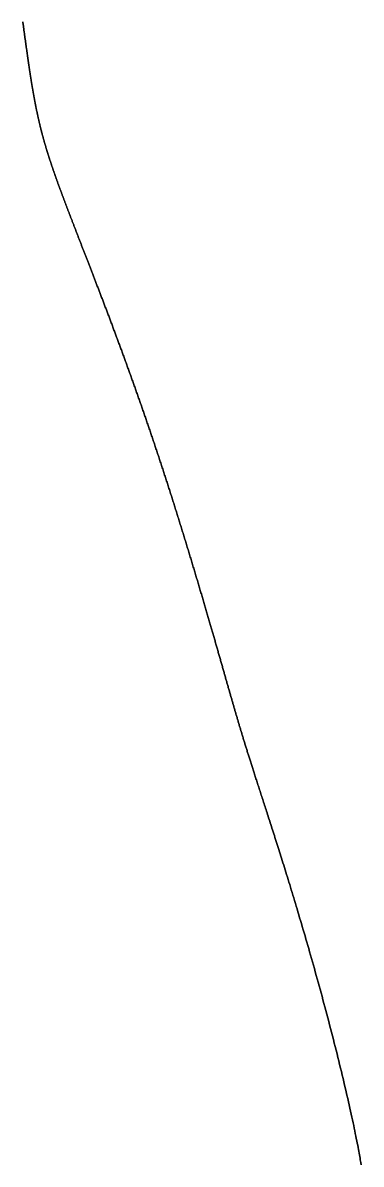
# Model space of a CAD drawing. Header units: inches. Extents: x 130170 to 284068, y 377793 to 804530.
# Drawn here: x 260544.3 to 260559.9, y 748028.3 to 748080.8 of the extents above; entities that cross this region are included whole.
import ezdxf

# ---------------------------------------------------------------- set-up
doc = ezdxf.new("R2010")
doc.units = ezdxf.units.IN
doc.header["$MEASUREMENT"] = 0
doc.layers.add('muni_il', color=7, linetype='Continuous')

msp = doc.modelspace()

# ---------------------------------------------------------------- linework, layer by layer
at = {"layer": 'muni_il'}
for points in [[(260559.91, 748028.223), (260559.892, 748028.333), (260559.882, 748028.394), (260559.871, 748028.459), (260559.859, 748028.528), (260559.846, 748028.602), (260559.832, 748028.679), (260559.817, 748028.76), (260559.802, 748028.846), (260559.785, 748028.935), (260559.767, 748029.029), (260559.749, 748029.126), (260559.729, 748029.227), (260559.708, 748029.331), (260559.687, 748029.44), (260559.664, 748029.551), (260559.641, 748029.666), (260559.617, 748029.785), (260559.591, 748029.907), (260559.565, 748030.031), (260559.538, 748030.159), (260559.51, 748030.29), (260559.481, 748030.423), (260559.451, 748030.56), (260559.421, 748030.698), (260559.389, 748030.84), (260559.357, 748030.983), (260559.324, 748031.129), (260559.291, 748031.276), (260559.256, 748031.426), (260559.221, 748031.578), (260559.186, 748031.731), (260559.149, 748031.886), (260559.112, 748032.042), (260559.075, 748032.2), (260559.036, 748032.359), (260558.998, 748032.52), (260558.958, 748032.681), (260558.919, 748032.843), (260558.879, 748033.006), (260558.838, 748033.17), (260558.797, 748033.335), (260558.756, 748033.5), (260558.714, 748033.666), (260558.672, 748033.832), (260558.63, 748033.998), (260558.587, 748034.164), (260558.544, 748034.331), (260558.501, 748034.497), (260558.458, 748034.664), (260558.414, 748034.83), (260558.37, 748034.996), (260558.327, 748035.162), (260558.283, 748035.328), (260558.239, 748035.493), (260558.194, 748035.657), (260558.15, 748035.821), (260558.106, 748035.985), (260558.062, 748036.148), (260558.018, 748036.31), (260557.973, 748036.471), (260557.929, 748036.631), (260557.885, 748036.791), (260557.841, 748036.95), (260557.797, 748037.107), (260557.753, 748037.264), (260557.709, 748037.42), (260557.666, 748037.574), (260557.623, 748037.728), (260557.579, 748037.88), (260557.536, 748038.031), (260557.493, 748038.181), (260557.451, 748038.329), (260557.408, 748038.477), (260557.366, 748038.623), (260557.324, 748038.767), (260557.282, 748038.911), (260557.241, 748039.053), (260557.199, 748039.193), (260557.159, 748039.332), (260557.118, 748039.47), (260557.077, 748039.607), (260557.037, 748039.742), (260556.998, 748039.875), (260556.958, 748040.007), (260556.919, 748040.138), (260556.88, 748040.267), (260556.842, 748040.395), (260556.804, 748040.521), (260556.766, 748040.645), (260556.729, 748040.769), (260556.692, 748040.89), (260556.655, 748041.011), (260556.619, 748041.13), (260556.583, 748041.247), (260556.547, 748041.363), (260556.512, 748041.477), (260556.477, 748041.59), (260556.442, 748041.702), (260556.408, 748041.812), (260556.374, 748041.92), (260556.341, 748042.028), (260556.308, 748042.134), (260556.275, 748042.238), (260556.243, 748042.341), (260556.211, 748042.443), (260556.18, 748042.543), (260556.148, 748042.642), (260556.118, 748042.739), (260556.087, 748042.836), (260556.057, 748042.931), (260556.028, 748043.024), (260555.998, 748043.117), (260555.969, 748043.208), (260555.941, 748043.297), (260555.912, 748043.386), (260555.884, 748043.473), (260555.857, 748043.56), (260555.83, 748043.645), (260555.803, 748043.728), (260555.776, 748043.811), (260555.75, 748043.892), (260555.724, 748043.973), (260555.699, 748044.052), (260555.673, 748044.13), (260555.649, 748044.207), (260555.624, 748044.284), (260555.6, 748044.359), (260555.576, 748044.433), (260555.552, 748044.506), (260555.529, 748044.578), (260555.506, 748044.649), (260555.483, 748044.719), (260555.461, 748044.788), (260555.438, 748044.857), (260555.417, 748044.924), (260555.395, 748044.99), (260555.374, 748045.056), (260555.353, 748045.121), (260555.332, 748045.185), (260555.311, 748045.249), (260555.291, 748045.311), (260555.271, 748045.373), (260555.251, 748045.434), (260555.232, 748045.494), (260555.212, 748045.554), (260555.193, 748045.612), (260555.174, 748045.671), (260555.156, 748045.728), (260555.137, 748045.785), (260555.119, 748045.841), (260555.101, 748045.897), (260555.083, 748045.952), (260555.066, 748046.006), (260555.048, 748046.06), (260555.031, 748046.113), (260555.014, 748046.166), (260554.997, 748046.218), (260554.981, 748046.27), (260554.964, 748046.321), (260554.948, 748046.372), (260554.932, 748046.422), (260554.916, 748046.472), (260554.9, 748046.522), (260554.884, 748046.571), (260554.869, 748046.619), (260554.853, 748046.667), (260554.838, 748046.715), (260554.823, 748046.763), (260554.808, 748046.81), (260554.793, 748046.856), (260554.779, 748046.903), (260554.764, 748046.949), (260554.75, 748046.994), (260554.735, 748047.04), (260554.721, 748047.085), (260554.707, 748047.13), (260554.693, 748047.174), (260554.679, 748047.218), (260554.665, 748047.262), (260554.652, 748047.306), (260554.638, 748047.35), (260554.625, 748047.393), (260554.611, 748047.436), (260554.598, 748047.479), (260554.585, 748047.522), (260554.572, 748047.564), (260554.559, 748047.606), (260554.546, 748047.648), (260554.533, 748047.69), (260554.52, 748047.732), (260554.507, 748047.774), (260554.494, 748047.815), (260554.482, 748047.857), (260554.469, 748047.898), (260554.457, 748047.939), (260554.444, 748047.98), (260554.432, 748048.021), (260554.42, 748048.062), (260554.407, 748048.102), (260554.395, 748048.143), (260554.383, 748048.183), (260554.371, 748048.224), (260554.358, 748048.264), (260554.346, 748048.304), (260554.334, 748048.345), (260554.322, 748048.385), (260554.31, 748048.425), (260554.298, 748048.465), (260554.286, 748048.505), (260554.275, 748048.545), (260554.263, 748048.585), (260554.251, 748048.625), (260554.239, 748048.665), (260554.227, 748048.705), (260554.215, 748048.745), (260554.204, 748048.785), (260554.192, 748048.825), (260554.18, 748048.865), (260554.168, 748048.905), (260554.157, 748048.945), (260554.145, 748048.985), (260554.133, 748049.025), (260554.122, 748049.065), (260554.11, 748049.105), (260554.098, 748049.145), (260554.087, 748049.185), (260554.075, 748049.225), (260554.063, 748049.266), (260554.051, 748049.306), (260554.04, 748049.346), (260554.028, 748049.387), (260554.016, 748049.427), (260554.005, 748049.468), (260553.993, 748049.508), (260553.981, 748049.549), (260553.969, 748049.59), (260553.958, 748049.63), (260553.946, 748049.671), (260553.934, 748049.712), (260553.922, 748049.753), (260553.91, 748049.795), (260553.899, 748049.836), (260553.887, 748049.877), (260553.875, 748049.919), (260553.863, 748049.96), (260553.851, 748050.002), (260553.839, 748050.043), (260553.827, 748050.085), (260553.815, 748050.127), (260553.803, 748050.169), (260553.791, 748050.212), (260553.779, 748050.254), (260553.767, 748050.296), (260553.755, 748050.339), (260553.742, 748050.381), (260553.73, 748050.424), (260553.718, 748050.467), (260553.706, 748050.51), (260553.693, 748050.553), (260553.681, 748050.597), (260553.669, 748050.64), (260553.656, 748050.684), (260553.644, 748050.727), (260553.631, 748050.771), (260553.619, 748050.815), (260553.606, 748050.86), (260553.593, 748050.904), (260553.581, 748050.948), (260553.568, 748050.993), (260553.555, 748051.038), (260553.543, 748051.083), (260553.53, 748051.128), (260553.517, 748051.173), (260553.504, 748051.218), (260553.491, 748051.264), (260553.478, 748051.31), (260553.465, 748051.355), (260553.452, 748051.401), (260553.438, 748051.448), (260553.425, 748051.494), (260553.412, 748051.541), (260553.399, 748051.587), (260553.385, 748051.634), (260553.372, 748051.681), (260553.358, 748051.728), (260553.345, 748051.776), (260553.331, 748051.823), (260553.317, 748051.871), (260553.304, 748051.919), (260553.29, 748051.967), (260553.276, 748052.015), (260553.262, 748052.063), (260553.248, 748052.112), (260553.234, 748052.16), (260553.22, 748052.209), (260553.206, 748052.258), (260553.192, 748052.307), (260553.178, 748052.357), (260553.164, 748052.406), (260553.149, 748052.456), (260553.135, 748052.506), (260553.121, 748052.556), (260553.106, 748052.606), (260553.092, 748052.657), (260553.077, 748052.707), (260553.062, 748052.758), (260553.048, 748052.809), (260553.033, 748052.86), (260553.018, 748052.911), (260553.003, 748052.962), (260552.988, 748053.014), (260552.973, 748053.065), (260552.958, 748053.117), (260552.943, 748053.169), (260552.928, 748053.221), (260552.913, 748053.274), (260552.898, 748053.326), (260552.883, 748053.379), (260552.867, 748053.432), (260552.852, 748053.484), (260552.836, 748053.537), (260552.821, 748053.591), (260552.805, 748053.644), (260552.79, 748053.697), (260552.774, 748053.751), (260552.758, 748053.805), (260552.743, 748053.859), (260552.727, 748053.913), (260552.711, 748053.967), (260552.695, 748054.021), (260552.679, 748054.076), (260552.663, 748054.13), (260552.647, 748054.185), (260552.631, 748054.24), (260552.615, 748054.295), (260552.598, 748054.35), (260552.582, 748054.405), (260552.566, 748054.46), (260552.55, 748054.515), (260552.533, 748054.571), (260552.517, 748054.626), (260552.5, 748054.682), (260552.484, 748054.738), (260552.467, 748054.794), (260552.451, 748054.85), (260552.434, 748054.906), (260552.417, 748054.962), (260552.401, 748055.018), (260552.384, 748055.075), (260552.367, 748055.131), (260552.35, 748055.188), (260552.333, 748055.244), (260552.316, 748055.301), (260552.299, 748055.358), (260552.282, 748055.415), (260552.265, 748055.471), (260552.248, 748055.528), (260552.231, 748055.585), (260552.214, 748055.643), (260552.197, 748055.7), (260552.18, 748055.757), (260552.162, 748055.814), (260552.145, 748055.871), (260552.128, 748055.929), (260552.111, 748055.986), (260552.093, 748056.044), (260552.076, 748056.101), (260552.059, 748056.159), (260552.041, 748056.216), (260552.024, 748056.274), (260552.006, 748056.332), (260551.989, 748056.389), (260551.971, 748056.447), (260551.954, 748056.505), (260551.936, 748056.562), (260551.919, 748056.62), (260551.901, 748056.678), (260551.883, 748056.736), (260551.866, 748056.794), (260551.848, 748056.851), (260551.83, 748056.909), (260551.813, 748056.967), (260551.795, 748057.025), (260551.777, 748057.083), (260551.759, 748057.14), (260551.741, 748057.198), (260551.724, 748057.256), (260551.706, 748057.314), (260551.688, 748057.372), (260551.67, 748057.43), (260551.652, 748057.487), (260551.634, 748057.545), (260551.617, 748057.603), (260551.599, 748057.661), (260551.581, 748057.718), (260551.563, 748057.776), (260551.545, 748057.834), (260551.527, 748057.891), (260551.509, 748057.949), (260551.491, 748058.007), (260551.473, 748058.064), (260551.455, 748058.122), (260551.437, 748058.179), (260551.419, 748058.237), (260551.401, 748058.294), (260551.383, 748058.351), (260551.365, 748058.409), (260551.347, 748058.466), (260551.329, 748058.523), (260551.311, 748058.58), (260551.293, 748058.638), (260551.275, 748058.695), (260551.257, 748058.752), (260551.239, 748058.809), (260551.221, 748058.866), (260551.203, 748058.923), (260551.185, 748058.98), (260551.167, 748059.036), (260551.149, 748059.093), (260551.13, 748059.15), (260551.112, 748059.207), (260551.094, 748059.263), (260551.076, 748059.32), (260551.058, 748059.376), (260551.04, 748059.433), (260551.022, 748059.489), (260551.004, 748059.546), (260550.986, 748059.602), (260550.968, 748059.658), (260550.949, 748059.714), (260550.931, 748059.77), (260550.913, 748059.826), (260550.895, 748059.882), (260550.877, 748059.938), (260550.859, 748059.994), (260550.841, 748060.05), (260550.823, 748060.105), (260550.805, 748060.161), (260550.786, 748060.217), (260550.768, 748060.272), (260550.75, 748060.328), (260550.732, 748060.383), (260550.714, 748060.439), (260550.696, 748060.494), (260550.678, 748060.549), (260550.66, 748060.604), (260550.641, 748060.659), (260550.623, 748060.714), (260550.605, 748060.769), (260550.587, 748060.824), (260550.569, 748060.879), (260550.551, 748060.934), (260550.533, 748060.988), (260550.514, 748061.043), (260550.496, 748061.098), (260550.478, 748061.152), (260550.46, 748061.207), (260550.442, 748061.261), (260550.424, 748061.315), (260550.406, 748061.37), (260550.387, 748061.424), (260550.369, 748061.478), (260550.351, 748061.532), (260550.333, 748061.586), (260550.315, 748061.64), (260550.297, 748061.694), (260550.278, 748061.748), (260550.26, 748061.801), (260550.242, 748061.855), (260550.224, 748061.909), (260550.206, 748061.962), (260550.188, 748062.016), (260550.169, 748062.069), (260550.151, 748062.122), (260550.133, 748062.176), (260550.115, 748062.229), (260550.097, 748062.282), (260550.079, 748062.335), (260550.06, 748062.388), (260550.042, 748062.441), (260550.024, 748062.494), (260550.006, 748062.547), (260549.988, 748062.6), (260549.97, 748062.653), (260549.951, 748062.705), (260549.933, 748062.758), (260549.915, 748062.811), (260549.897, 748062.863), (260549.879, 748062.916), (260549.861, 748062.968), (260549.842, 748063.021), (260549.824, 748063.073), (260549.806, 748063.125), (260549.788, 748063.177), (260549.77, 748063.229), (260549.751, 748063.282), (260549.733, 748063.334), (260549.715, 748063.385), (260549.697, 748063.437), (260549.679, 748063.489), (260549.66, 748063.541), (260549.642, 748063.593), (260549.624, 748063.644), (260549.606, 748063.696), (260549.588, 748063.747), (260549.57, 748063.799), (260549.551, 748063.85), (260549.533, 748063.902), (260549.515, 748063.953), (260549.497, 748064.004), (260549.479, 748064.055), (260549.46, 748064.106), (260549.442, 748064.157), (260549.424, 748064.208), (260549.406, 748064.259), (260549.388, 748064.31), (260549.37, 748064.361), (260549.352, 748064.412), (260549.333, 748064.462), (260549.315, 748064.513), (260549.297, 748064.564), (260549.279, 748064.614), (260549.261, 748064.664), (260549.243, 748064.715), (260549.224, 748064.765), (260549.206, 748064.815), (260549.188, 748064.865), (260549.17, 748064.915), (260549.152, 748064.965), (260549.134, 748065.015), (260549.116, 748065.065), (260549.098, 748065.115), (260549.08, 748065.165), (260549.062, 748065.215), (260549.044, 748065.264), (260549.026, 748065.314), (260549.008, 748065.363), (260548.99, 748065.413), (260548.972, 748065.462), (260548.953, 748065.511), (260548.936, 748065.56), (260548.918, 748065.609), (260548.9, 748065.658), (260548.882, 748065.707), (260548.864, 748065.756), (260548.846, 748065.805), (260548.828, 748065.854), (260548.81, 748065.902), (260548.792, 748065.951), (260548.774, 748065.999), (260548.756, 748066.048), (260548.738, 748066.096), (260548.72, 748066.144), (260548.703, 748066.193), (260548.685, 748066.24), (260548.667, 748066.288), (260548.649, 748066.336), (260548.632, 748066.384), (260548.614, 748066.432), (260548.596, 748066.48), (260548.578, 748066.527), (260548.561, 748066.575), (260548.543, 748066.622), (260548.525, 748066.669), (260548.508, 748066.717), (260548.49, 748066.764), (260548.473, 748066.811), (260548.455, 748066.858), (260548.437, 748066.904), (260548.42, 748066.951), (260548.402, 748066.998), (260548.385, 748067.044), (260548.367, 748067.091), (260548.35, 748067.137), (260548.333, 748067.183), (260548.315, 748067.23), (260548.298, 748067.276), (260548.281, 748067.322), (260548.263, 748067.368), (260548.246, 748067.413), (260548.229, 748067.459), (260548.212, 748067.505), (260548.194, 748067.55), (260548.177, 748067.595), (260548.16, 748067.641), (260548.143, 748067.686), (260548.126, 748067.731), (260548.109, 748067.776), (260548.092, 748067.821), (260548.075, 748067.865), (260548.058, 748067.91), (260548.041, 748067.954), (260548.024, 748067.999), (260548.007, 748068.043), (260547.99, 748068.087), (260547.974, 748068.131), (260547.957, 748068.175), (260547.94, 748068.219), (260547.923, 748068.263), (260547.907, 748068.306), (260547.89, 748068.35), (260547.873, 748068.393), (260547.857, 748068.437), (260547.84, 748068.48), (260547.824, 748068.523), (260547.807, 748068.566), (260547.791, 748068.609), (260547.775, 748068.651), (260547.758, 748068.694), (260547.742, 748068.736), (260547.726, 748068.779), (260547.709, 748068.821), (260547.693, 748068.863), (260547.677, 748068.905), (260547.661, 748068.947), (260547.645, 748068.989), (260547.629, 748069.03), (260547.613, 748069.072), (260547.597, 748069.113), (260547.581, 748069.155), (260547.565, 748069.196), (260547.549, 748069.237), (260547.534, 748069.278), (260547.518, 748069.318), (260547.502, 748069.359), (260547.486, 748069.4), (260547.471, 748069.44), (260547.455, 748069.48), (260547.44, 748069.521), (260547.424, 748069.561), (260547.409, 748069.601), (260547.393, 748069.64), (260547.378, 748069.68), (260547.363, 748069.72), (260547.348, 748069.759), (260547.332, 748069.798), (260547.317, 748069.838), (260547.302, 748069.877), (260547.287, 748069.916), (260547.272, 748069.955), (260547.257, 748069.993), (260547.242, 748070.032), (260547.227, 748070.07), (260547.212, 748070.109), (260547.197, 748070.147), (260547.182, 748070.185), (260547.168, 748070.223), (260547.153, 748070.261), (260547.138, 748070.299), (260547.124, 748070.336), (260547.109, 748070.374), (260547.095, 748070.411), (260547.08, 748070.448), (260547.066, 748070.486), (260547.051, 748070.523), (260547.037, 748070.559), (260547.023, 748070.596), (260547.009, 748070.633), (260546.995, 748070.669), (260546.98, 748070.706), (260546.966, 748070.742), (260546.952, 748070.778), (260546.938, 748070.814), (260546.924, 748070.85), (260546.91, 748070.886), (260546.897, 748070.922), (260546.883, 748070.957), (260546.869, 748070.993), (260546.855, 748071.028), (260546.842, 748071.063), (260546.828, 748071.098), (260546.815, 748071.133), (260546.801, 748071.168), (260546.788, 748071.203), (260546.774, 748071.237), (260546.761, 748071.272), (260546.748, 748071.306), (260546.734, 748071.341), (260546.721, 748071.375), (260546.708, 748071.409), (260546.695, 748071.443), (260546.682, 748071.477), (260546.669, 748071.51), (260546.656, 748071.544), (260546.643, 748071.577), (260546.63, 748071.611), (260546.617, 748071.644), (260546.604, 748071.677), (260546.592, 748071.71), (260546.579, 748071.743), (260546.566, 748071.776), (260546.554, 748071.808), (260546.541, 748071.841), (260546.529, 748071.874), (260546.516, 748071.906), (260546.504, 748071.938), (260546.492, 748071.97), (260546.48, 748072.002), (260546.467, 748072.034), (260546.455, 748072.066), (260546.443, 748072.098), (260546.431, 748072.129), (260546.419, 748072.161), (260546.407, 748072.192), (260546.395, 748072.224), (260546.383, 748072.255), (260546.371, 748072.286), (260546.359, 748072.317), (260546.348, 748072.348), (260546.336, 748072.379), (260546.324, 748072.409), (260546.313, 748072.44), (260546.301, 748072.47), (260546.29, 748072.501), (260546.278, 748072.531), (260546.267, 748072.561), (260546.256, 748072.591), (260546.244, 748072.621), (260546.233, 748072.651), (260546.222, 748072.681), (260546.211, 748072.711), (260546.2, 748072.74), (260546.189, 748072.77), (260546.178, 748072.799), (260546.167, 748072.829), (260546.156, 748072.858), (260546.145, 748072.887), (260546.134, 748072.916), (260546.123, 748072.945), (260546.112, 748072.974), (260546.102, 748073.002), (260546.091, 748073.031), (260546.081, 748073.06), (260546.07, 748073.088), (260546.06, 748073.117), (260546.049, 748073.145), (260546.039, 748073.173), (260546.028, 748073.202), (260546.018, 748073.23), (260546.008, 748073.258), (260545.998, 748073.286), (260545.988, 748073.313), (260545.977, 748073.341), (260545.967, 748073.369), (260545.957, 748073.396), (260545.947, 748073.424), (260545.938, 748073.451), (260545.928, 748073.479), (260545.918, 748073.506), (260545.908, 748073.533), (260545.898, 748073.56), (260545.889, 748073.587), (260545.879, 748073.614), (260545.869, 748073.641), (260545.86, 748073.668), (260545.85, 748073.695), (260545.841, 748073.721), (260545.832, 748073.748), (260545.822, 748073.774), (260545.813, 748073.801), (260545.804, 748073.827), (260545.794, 748073.854), (260545.785, 748073.88), (260545.776, 748073.906), (260545.767, 748073.932), (260545.758, 748073.958), (260545.749, 748073.984), (260545.74, 748074.01), (260545.731, 748074.036), (260545.722, 748074.062), (260545.713, 748074.087), (260545.705, 748074.113), (260545.696, 748074.139), (260545.687, 748074.164), (260545.678, 748074.19), (260545.67, 748074.215), (260545.661, 748074.24), (260545.653, 748074.266), (260545.644, 748074.291), (260545.636, 748074.316), (260545.627, 748074.341), (260545.619, 748074.366), (260545.611, 748074.391), (260545.603, 748074.417), (260545.594, 748074.441), (260545.586, 748074.466), (260545.578, 748074.491), (260545.57, 748074.516), (260545.562, 748074.541), (260545.554, 748074.566), (260545.546, 748074.59), (260545.538, 748074.615), (260545.53, 748074.639), (260545.522, 748074.664), (260545.514, 748074.688), (260545.507, 748074.713), (260545.499, 748074.737), (260545.491, 748074.762), (260545.483, 748074.786), (260545.476, 748074.81), (260545.468, 748074.835), (260545.461, 748074.859), (260545.453, 748074.883), (260545.446, 748074.907), (260545.438, 748074.932), (260545.431, 748074.956), (260545.423, 748074.98), (260545.416, 748075.004), (260545.409, 748075.028), (260545.402, 748075.052), (260545.394, 748075.076), (260545.387, 748075.1), (260545.38, 748075.124), (260545.373, 748075.148), (260545.366, 748075.172), (260545.359, 748075.196), (260545.352, 748075.22), (260545.345, 748075.244), (260545.338, 748075.268), (260545.331, 748075.291), (260545.324, 748075.315), (260545.317, 748075.339), (260545.311, 748075.363), (260545.304, 748075.387), (260545.297, 748075.411), (260545.291, 748075.434), (260545.284, 748075.458), (260545.277, 748075.482), (260545.271, 748075.506), (260545.264, 748075.53), (260545.258, 748075.554), (260545.251, 748075.578), (260545.245, 748075.601), (260545.238, 748075.625), (260545.232, 748075.649), (260545.225, 748075.673), (260545.219, 748075.697), (260545.213, 748075.721), (260545.206, 748075.745), (260545.2, 748075.769), (260545.194, 748075.792), (260545.188, 748075.816), (260545.181, 748075.84), (260545.175, 748075.864), (260545.169, 748075.888), (260545.163, 748075.912), (260545.157, 748075.937), (260545.151, 748075.961), (260545.145, 748075.985), (260545.139, 748076.009), (260545.133, 748076.033), (260545.127, 748076.057), (260545.121, 748076.081), (260545.115, 748076.106), (260545.109, 748076.13), (260545.104, 748076.154), (260545.098, 748076.179), (260545.092, 748076.203), (260545.086, 748076.228), (260545.08, 748076.252), (260545.075, 748076.277), (260545.069, 748076.302), (260545.063, 748076.326), (260545.058, 748076.351), (260545.052, 748076.376), (260545.046, 748076.401), (260545.041, 748076.425), (260545.035, 748076.45), (260545.03, 748076.475), (260545.024, 748076.5), (260545.018, 748076.525), (260545.013, 748076.551), (260545.007, 748076.576), (260545.002, 748076.601), (260544.997, 748076.627), (260544.991, 748076.652), (260544.986, 748076.678), (260544.98, 748076.703), (260544.975, 748076.729), (260544.969, 748076.755), (260544.964, 748076.78), (260544.959, 748076.806), (260544.953, 748076.832), (260544.948, 748076.858), (260544.943, 748076.884), (260544.938, 748076.911), (260544.932, 748076.937), (260544.927, 748076.963), (260544.922, 748076.99), (260544.917, 748077.017), (260544.911, 748077.043), (260544.906, 748077.07), (260544.901, 748077.097), (260544.896, 748077.124), (260544.891, 748077.151), (260544.885, 748077.178), (260544.88, 748077.205), (260544.875, 748077.233), (260544.87, 748077.26), (260544.865, 748077.288), (260544.86, 748077.315), (260544.854, 748077.343), (260544.849, 748077.371), (260544.844, 748077.399), (260544.839, 748077.427), (260544.834, 748077.456), (260544.829, 748077.484), (260544.824, 748077.513), (260544.819, 748077.541), (260544.814, 748077.57), (260544.809, 748077.599), (260544.804, 748077.628), (260544.798, 748077.657), (260544.793, 748077.686), (260544.788, 748077.716), (260544.783, 748077.745), (260544.778, 748077.775), (260544.773, 748077.804), (260544.768, 748077.834), (260544.763, 748077.864), (260544.758, 748077.895), (260544.753, 748077.925), (260544.748, 748077.955), (260544.743, 748077.986), (260544.738, 748078.017), (260544.733, 748078.048), (260544.728, 748078.079), (260544.723, 748078.11), (260544.718, 748078.141), (260544.713, 748078.173), (260544.708, 748078.204), (260544.703, 748078.236), (260544.697, 748078.268), (260544.693, 748078.3), (260544.687, 748078.333), (260544.682, 748078.365), (260544.677, 748078.398), (260544.672, 748078.43), (260544.667, 748078.463), (260544.662, 748078.496), (260544.657, 748078.53), (260544.652, 748078.563), (260544.647, 748078.597), (260544.641, 748078.63), (260544.636, 748078.664), (260544.631, 748078.698), (260544.626, 748078.733), (260544.621, 748078.767), (260544.616, 748078.802), (260544.611, 748078.836), (260544.606, 748078.871), (260544.6, 748078.907), (260544.595, 748078.942), (260544.59, 748078.977), (260544.585, 748079.013), (260544.579, 748079.049), (260544.574, 748079.085), (260544.569, 748079.121), (260544.564, 748079.158), (260544.558, 748079.194), (260544.553, 748079.231), (260544.548, 748079.268), (260544.543, 748079.305), (260544.537, 748079.342), (260544.532, 748079.38), (260544.526, 748079.418), (260544.521, 748079.456), (260544.516, 748079.494), (260544.51, 748079.532), (260544.505, 748079.571), (260544.499, 748079.609), (260544.494, 748079.648), (260544.488, 748079.687), (260544.483, 748079.726), (260544.477, 748079.766), (260544.472, 748079.806), (260544.466, 748079.845), (260544.461, 748079.886), (260544.455, 748079.926), (260544.45, 748079.966), (260544.444, 748080.007), (260544.438, 748080.048), (260544.433, 748080.089), (260544.427, 748080.13), (260544.421, 748080.172), (260544.416, 748080.213), (260544.41, 748080.255), (260544.404, 748080.297), (260544.398, 748080.34), (260544.393, 748080.382), (260544.387, 748080.425), (260544.381, 748080.468), (260544.375, 748080.511), (260544.369, 748080.554), (260544.363, 748080.598), (260544.357, 748080.641), (260544.351, 748080.685), (260544.345, 748080.73), (260544.339, 748080.774), (260544.333, 748080.819), (260544.327, 748080.863)], [(260544.327, 748080.863), (260544.333, 748080.819), (260544.339, 748080.774), (260544.345, 748080.73), (260544.351, 748080.685), (260544.357, 748080.641), (260544.363, 748080.598), (260544.369, 748080.554), (260544.375, 748080.511), (260544.381, 748080.468), (260544.387, 748080.425), (260544.393, 748080.382), (260544.398, 748080.34), (260544.404, 748080.297), (260544.41, 748080.255), (260544.416, 748080.213), (260544.421, 748080.172), (260544.427, 748080.13), (260544.433, 748080.089), (260544.438, 748080.048), (260544.444, 748080.007), (260544.45, 748079.966), (260544.455, 748079.926), (260544.461, 748079.886), (260544.466, 748079.845), (260544.472, 748079.806), (260544.477, 748079.766), (260544.483, 748079.726), (260544.488, 748079.687), (260544.494, 748079.648), (260544.499, 748079.609), (260544.505, 748079.571), (260544.51, 748079.532), (260544.516, 748079.494), (260544.521, 748079.456), (260544.526, 748079.418), (260544.532, 748079.38), (260544.537, 748079.342), (260544.543, 748079.305), (260544.548, 748079.268), (260544.553, 748079.231), (260544.558, 748079.194), (260544.564, 748079.158), (260544.569, 748079.121), (260544.574, 748079.085), (260544.579, 748079.049), (260544.585, 748079.013), (260544.59, 748078.977), (260544.595, 748078.942), (260544.6, 748078.907), (260544.606, 748078.871), (260544.611, 748078.836), (260544.616, 748078.802), (260544.621, 748078.767), (260544.626, 748078.733), (260544.631, 748078.698), (260544.636, 748078.664), (260544.641, 748078.63), (260544.647, 748078.597), (260544.652, 748078.563), (260544.657, 748078.53), (260544.662, 748078.496), (260544.667, 748078.463), (260544.672, 748078.43), (260544.677, 748078.398), (260544.682, 748078.365), (260544.687, 748078.333), (260544.693, 748078.3), (260544.697, 748078.268), (260544.703, 748078.236), (260544.708, 748078.204), (260544.713, 748078.173), (260544.718, 748078.141), (260544.723, 748078.11), (260544.728, 748078.079), (260544.733, 748078.048), (260544.738, 748078.017), (260544.743, 748077.986), (260544.748, 748077.955), (260544.753, 748077.925), (260544.758, 748077.895), (260544.763, 748077.864), (260544.768, 748077.834), (260544.773, 748077.804), (260544.778, 748077.775), (260544.783, 748077.745), (260544.788, 748077.716), (260544.793, 748077.686), (260544.798, 748077.657), (260544.804, 748077.628), (260544.809, 748077.599), (260544.814, 748077.57), (260544.819, 748077.541), (260544.824, 748077.513), (260544.829, 748077.484), (260544.834, 748077.456), (260544.839, 748077.427), (260544.844, 748077.399), (260544.849, 748077.371), (260544.854, 748077.343), (260544.86, 748077.315), (260544.865, 748077.288), (260544.87, 748077.26), (260544.875, 748077.233), (260544.88, 748077.205), (260544.885, 748077.178), (260544.891, 748077.151), (260544.896, 748077.124), (260544.901, 748077.097), (260544.906, 748077.07), (260544.911, 748077.043), (260544.917, 748077.017), (260544.922, 748076.99), (260544.927, 748076.963), (260544.932, 748076.937), (260544.938, 748076.911), (260544.943, 748076.884), (260544.948, 748076.858), (260544.953, 748076.832), (260544.959, 748076.806), (260544.964, 748076.78), (260544.969, 748076.755), (260544.975, 748076.729), (260544.98, 748076.703), (260544.986, 748076.678), (260544.991, 748076.652), (260544.997, 748076.627), (260545.002, 748076.601), (260545.007, 748076.576), (260545.013, 748076.551), (260545.018, 748076.525), (260545.024, 748076.5), (260545.03, 748076.475), (260545.035, 748076.45), (260545.041, 748076.425), (260545.046, 748076.401), (260545.052, 748076.376), (260545.058, 748076.351), (260545.063, 748076.326), (260545.069, 748076.302), (260545.075, 748076.277), (260545.08, 748076.252), (260545.086, 748076.228), (260545.092, 748076.203), (260545.098, 748076.179), (260545.104, 748076.154), (260545.109, 748076.13), (260545.115, 748076.106), (260545.121, 748076.081), (260545.127, 748076.057), (260545.133, 748076.033), (260545.139, 748076.009), (260545.145, 748075.985), (260545.151, 748075.961), (260545.157, 748075.937), (260545.163, 748075.912), (260545.169, 748075.888), (260545.175, 748075.864), (260545.181, 748075.84), (260545.188, 748075.816), (260545.194, 748075.792), (260545.2, 748075.769), (260545.206, 748075.745), (260545.213, 748075.721), (260545.219, 748075.697), (260545.225, 748075.673), (260545.232, 748075.649), (260545.238, 748075.625), (260545.245, 748075.601), (260545.251, 748075.578), (260545.258, 748075.554), (260545.264, 748075.53), (260545.271, 748075.506), (260545.277, 748075.482), (260545.284, 748075.458), (260545.291, 748075.434), (260545.297, 748075.411), (260545.304, 748075.387), (260545.311, 748075.363), (260545.317, 748075.339), (260545.324, 748075.315), (260545.331, 748075.291), (260545.338, 748075.268), (260545.345, 748075.244), (260545.352, 748075.22), (260545.359, 748075.196), (260545.366, 748075.172), (260545.373, 748075.148), (260545.38, 748075.124), (260545.387, 748075.1), (260545.394, 748075.076), (260545.402, 748075.052), (260545.409, 748075.028), (260545.416, 748075.004), (260545.423, 748074.98), (260545.431, 748074.956), (260545.438, 748074.932), (260545.446, 748074.907), (260545.453, 748074.883), (260545.461, 748074.859), (260545.468, 748074.835), (260545.476, 748074.81), (260545.483, 748074.786), (260545.491, 748074.762), (260545.499, 748074.737), (260545.507, 748074.713), (260545.514, 748074.688), (260545.522, 748074.664), (260545.53, 748074.639), (260545.538, 748074.615), (260545.546, 748074.59), (260545.554, 748074.566), (260545.562, 748074.541), (260545.57, 748074.516), (260545.578, 748074.491), (260545.586, 748074.466), (260545.594, 748074.441), (260545.603, 748074.417), (260545.611, 748074.391), (260545.619, 748074.366), (260545.627, 748074.341), (260545.636, 748074.316), (260545.644, 748074.291), (260545.653, 748074.266), (260545.661, 748074.24), (260545.67, 748074.215), (260545.678, 748074.19), (260545.687, 748074.164), (260545.696, 748074.139), (260545.705, 748074.113), (260545.713, 748074.087), (260545.722, 748074.062), (260545.731, 748074.036), (260545.74, 748074.01), (260545.749, 748073.984), (260545.758, 748073.958), (260545.767, 748073.932), (260545.776, 748073.906), (260545.785, 748073.88), (260545.794, 748073.854), (260545.804, 748073.827), (260545.813, 748073.801), (260545.822, 748073.774), (260545.832, 748073.748), (260545.841, 748073.721), (260545.85, 748073.695), (260545.86, 748073.668), (260545.869, 748073.641), (260545.879, 748073.614), (260545.889, 748073.587), (260545.898, 748073.56), (260545.908, 748073.533), (260545.918, 748073.506), (260545.928, 748073.479), (260545.938, 748073.451), (260545.947, 748073.424), (260545.957, 748073.396), (260545.967, 748073.369), (260545.977, 748073.341), (260545.988, 748073.313), (260545.998, 748073.286), (260546.008, 748073.258), (260546.018, 748073.23), (260546.028, 748073.202), (260546.039, 748073.173), (260546.049, 748073.145), (260546.06, 748073.117), (260546.07, 748073.088), (260546.081, 748073.06), (260546.091, 748073.031), (260546.102, 748073.002), (260546.112, 748072.974), (260546.123, 748072.945), (260546.134, 748072.916), (260546.145, 748072.887), (260546.156, 748072.858), (260546.167, 748072.829), (260546.178, 748072.799), (260546.189, 748072.77), (260546.2, 748072.74), (260546.211, 748072.711), (260546.222, 748072.681), (260546.233, 748072.651), (260546.244, 748072.621), (260546.256, 748072.591), (260546.267, 748072.561), (260546.278, 748072.531), (260546.29, 748072.501), (260546.301, 748072.47), (260546.313, 748072.44), (260546.324, 748072.409), (260546.336, 748072.379), (260546.348, 748072.348), (260546.359, 748072.317), (260546.371, 748072.286), (260546.383, 748072.255), (260546.395, 748072.224), (260546.407, 748072.192), (260546.419, 748072.161), (260546.431, 748072.129), (260546.443, 748072.098), (260546.455, 748072.066), (260546.467, 748072.034), (260546.48, 748072.002), (260546.492, 748071.97), (260546.504, 748071.938), (260546.516, 748071.906), (260546.529, 748071.874), (260546.541, 748071.841), (260546.554, 748071.808), (260546.566, 748071.776), (260546.579, 748071.743), (260546.592, 748071.71), (260546.604, 748071.677), (260546.617, 748071.644), (260546.63, 748071.611), (260546.643, 748071.577), (260546.656, 748071.544), (260546.669, 748071.51), (260546.682, 748071.477), (260546.695, 748071.443), (260546.708, 748071.409), (260546.721, 748071.375), (260546.734, 748071.341), (260546.748, 748071.306), (260546.761, 748071.272), (260546.774, 748071.237), (260546.788, 748071.203), (260546.801, 748071.168), (260546.815, 748071.133), (260546.828, 748071.098), (260546.842, 748071.063), (260546.855, 748071.028), (260546.869, 748070.993), (260546.883, 748070.957), (260546.897, 748070.922), (260546.91, 748070.886), (260546.924, 748070.85), (260546.938, 748070.814), (260546.952, 748070.778), (260546.966, 748070.742), (260546.98, 748070.706), (260546.995, 748070.669), (260547.009, 748070.633), (260547.023, 748070.596), (260547.037, 748070.559), (260547.051, 748070.523), (260547.066, 748070.486), (260547.08, 748070.448), (260547.095, 748070.411), (260547.109, 748070.374), (260547.124, 748070.336), (260547.138, 748070.299), (260547.153, 748070.261), (260547.168, 748070.223), (260547.182, 748070.185), (260547.197, 748070.147), (260547.212, 748070.109), (260547.227, 748070.07), (260547.242, 748070.032), (260547.257, 748069.993), (260547.272, 748069.955), (260547.287, 748069.916), (260547.302, 748069.877), (260547.317, 748069.838), (260547.332, 748069.798), (260547.348, 748069.759), (260547.363, 748069.72), (260547.378, 748069.68), (260547.393, 748069.64), (260547.409, 748069.601), (260547.424, 748069.561), (260547.44, 748069.521), (260547.455, 748069.48), (260547.471, 748069.44), (260547.486, 748069.4), (260547.502, 748069.359), (260547.518, 748069.318), (260547.534, 748069.278), (260547.549, 748069.237), (260547.565, 748069.196), (260547.581, 748069.155), (260547.597, 748069.113), (260547.613, 748069.072), (260547.629, 748069.03), (260547.645, 748068.989), (260547.661, 748068.947), (260547.677, 748068.905), (260547.693, 748068.863), (260547.709, 748068.821), (260547.726, 748068.779), (260547.742, 748068.736), (260547.758, 748068.694), (260547.775, 748068.651), (260547.791, 748068.609), (260547.807, 748068.566), (260547.824, 748068.523), (260547.84, 748068.48), (260547.857, 748068.437), (260547.873, 748068.393), (260547.89, 748068.35), (260547.907, 748068.306), (260547.923, 748068.263), (260547.94, 748068.219), (260547.957, 748068.175), (260547.974, 748068.131), (260547.99, 748068.087), (260548.007, 748068.043), (260548.024, 748067.999), (260548.041, 748067.954), (260548.058, 748067.91), (260548.075, 748067.865), (260548.092, 748067.821), (260548.109, 748067.776), (260548.126, 748067.731), (260548.143, 748067.686), (260548.16, 748067.641), (260548.177, 748067.595), (260548.194, 748067.55), (260548.212, 748067.505), (260548.229, 748067.459), (260548.246, 748067.413), (260548.263, 748067.368), (260548.281, 748067.322), (260548.298, 748067.276), (260548.315, 748067.23), (260548.333, 748067.183), (260548.35, 748067.137), (260548.367, 748067.091), (260548.385, 748067.044), (260548.402, 748066.998), (260548.42, 748066.951), (260548.437, 748066.904), (260548.455, 748066.858), (260548.473, 748066.811), (260548.49, 748066.764), (260548.508, 748066.717), (260548.525, 748066.669), (260548.543, 748066.622), (260548.561, 748066.575), (260548.578, 748066.527), (260548.596, 748066.48), (260548.614, 748066.432), (260548.632, 748066.384), (260548.649, 748066.336), (260548.667, 748066.288), (260548.685, 748066.24), (260548.703, 748066.193), (260548.72, 748066.144), (260548.738, 748066.096), (260548.756, 748066.048), (260548.774, 748065.999), (260548.792, 748065.951), (260548.81, 748065.902), (260548.828, 748065.854), (260548.846, 748065.805), (260548.864, 748065.756), (260548.882, 748065.707), (260548.9, 748065.658), (260548.918, 748065.609), (260548.936, 748065.56), (260548.953, 748065.511), (260548.972, 748065.462), (260548.99, 748065.413), (260549.008, 748065.363), (260549.026, 748065.314), (260549.044, 748065.264), (260549.062, 748065.215), (260549.08, 748065.165), (260549.098, 748065.115), (260549.116, 748065.065), (260549.134, 748065.015), (260549.152, 748064.965), (260549.17, 748064.915), (260549.188, 748064.865), (260549.206, 748064.815), (260549.224, 748064.765), (260549.243, 748064.715), (260549.261, 748064.664), (260549.279, 748064.614), (260549.297, 748064.564), (260549.315, 748064.513), (260549.333, 748064.462), (260549.352, 748064.412), (260549.37, 748064.361), (260549.388, 748064.31), (260549.406, 748064.259), (260549.424, 748064.208), (260549.442, 748064.157), (260549.46, 748064.106), (260549.479, 748064.055), (260549.497, 748064.004), (260549.515, 748063.953), (260549.533, 748063.902), (260549.551, 748063.85), (260549.57, 748063.799), (260549.588, 748063.747), (260549.606, 748063.696), (260549.624, 748063.644), (260549.642, 748063.593), (260549.66, 748063.541), (260549.679, 748063.489), (260549.697, 748063.437), (260549.715, 748063.385), (260549.733, 748063.334), (260549.751, 748063.282), (260549.77, 748063.229), (260549.788, 748063.177), (260549.806, 748063.125), (260549.824, 748063.073), (260549.842, 748063.021), (260549.861, 748062.968), (260549.879, 748062.916), (260549.897, 748062.863), (260549.915, 748062.811), (260549.933, 748062.758), (260549.951, 748062.705), (260549.97, 748062.653), (260549.988, 748062.6), (260550.006, 748062.547), (260550.024, 748062.494), (260550.042, 748062.441), (260550.06, 748062.388), (260550.079, 748062.335), (260550.097, 748062.282), (260550.115, 748062.229), (260550.133, 748062.176), (260550.151, 748062.122), (260550.169, 748062.069), (260550.188, 748062.016), (260550.206, 748061.962), (260550.224, 748061.909), (260550.242, 748061.855), (260550.26, 748061.801), (260550.278, 748061.748), (260550.297, 748061.694), (260550.315, 748061.64), (260550.333, 748061.586), (260550.351, 748061.532), (260550.369, 748061.478), (260550.387, 748061.424), (260550.406, 748061.37), (260550.424, 748061.315), (260550.442, 748061.261), (260550.46, 748061.207), (260550.478, 748061.152), (260550.496, 748061.098), (260550.514, 748061.043), (260550.533, 748060.988), (260550.551, 748060.934), (260550.569, 748060.879), (260550.587, 748060.824), (260550.605, 748060.769), (260550.623, 748060.714), (260550.641, 748060.659), (260550.66, 748060.604), (260550.678, 748060.549), (260550.696, 748060.494), (260550.714, 748060.439), (260550.732, 748060.383), (260550.75, 748060.328), (260550.768, 748060.272), (260550.786, 748060.217), (260550.805, 748060.161), (260550.823, 748060.105), (260550.841, 748060.05), (260550.859, 748059.994), (260550.877, 748059.938), (260550.895, 748059.882), (260550.913, 748059.826), (260550.931, 748059.77), (260550.949, 748059.714), (260550.968, 748059.658), (260550.986, 748059.602), (260551.004, 748059.546), (260551.022, 748059.489), (260551.04, 748059.433), (260551.058, 748059.376), (260551.076, 748059.32), (260551.094, 748059.263), (260551.112, 748059.207), (260551.13, 748059.15), (260551.149, 748059.093), (260551.167, 748059.036), (260551.185, 748058.98), (260551.203, 748058.923), (260551.221, 748058.866), (260551.239, 748058.809), (260551.257, 748058.752), (260551.275, 748058.695), (260551.293, 748058.638), (260551.311, 748058.58), (260551.329, 748058.523), (260551.347, 748058.466), (260551.365, 748058.409), (260551.383, 748058.351), (260551.401, 748058.294), (260551.419, 748058.237), (260551.437, 748058.179), (260551.455, 748058.122), (260551.473, 748058.064), (260551.491, 748058.007), (260551.509, 748057.949), (260551.527, 748057.891), (260551.545, 748057.834), (260551.563, 748057.776), (260551.581, 748057.718), (260551.599, 748057.661), (260551.617, 748057.603), (260551.634, 748057.545), (260551.652, 748057.487), (260551.67, 748057.43), (260551.688, 748057.372), (260551.706, 748057.314), (260551.724, 748057.256), (260551.741, 748057.198), (260551.759, 748057.14), (260551.777, 748057.083), (260551.795, 748057.025), (260551.813, 748056.967), (260551.83, 748056.909), (260551.848, 748056.851), (260551.866, 748056.794), (260551.883, 748056.736), (260551.901, 748056.678), (260551.919, 748056.62), (260551.936, 748056.562), (260551.954, 748056.505), (260551.971, 748056.447), (260551.989, 748056.389), (260552.006, 748056.332), (260552.024, 748056.274), (260552.041, 748056.216), (260552.059, 748056.159), (260552.076, 748056.101), (260552.093, 748056.044), (260552.111, 748055.986), (260552.128, 748055.929), (260552.145, 748055.871), (260552.162, 748055.814), (260552.18, 748055.757), (260552.197, 748055.7), (260552.214, 748055.643), (260552.231, 748055.585), (260552.248, 748055.528), (260552.265, 748055.471), (260552.282, 748055.415), (260552.299, 748055.358), (260552.316, 748055.301), (260552.333, 748055.244), (260552.35, 748055.188), (260552.367, 748055.131), (260552.384, 748055.075), (260552.401, 748055.018), (260552.417, 748054.962), (260552.434, 748054.906), (260552.451, 748054.85), (260552.467, 748054.794), (260552.484, 748054.738), (260552.5, 748054.682), (260552.517, 748054.626), (260552.533, 748054.571), (260552.55, 748054.515), (260552.566, 748054.46), (260552.582, 748054.405), (260552.598, 748054.35), (260552.615, 748054.295), (260552.631, 748054.24), (260552.647, 748054.185), (260552.663, 748054.13), (260552.679, 748054.076), (260552.695, 748054.021), (260552.711, 748053.967), (260552.727, 748053.913), (260552.743, 748053.859), (260552.758, 748053.805), (260552.774, 748053.751), (260552.79, 748053.697), (260552.805, 748053.644), (260552.821, 748053.591), (260552.836, 748053.537), (260552.852, 748053.484), (260552.867, 748053.432), (260552.883, 748053.379), (260552.898, 748053.326), (260552.913, 748053.274), (260552.928, 748053.221), (260552.943, 748053.169), (260552.958, 748053.117), (260552.973, 748053.065), (260552.988, 748053.014), (260553.003, 748052.962), (260553.018, 748052.911), (260553.033, 748052.86), (260553.048, 748052.809), (260553.062, 748052.758), (260553.077, 748052.707), (260553.092, 748052.657), (260553.106, 748052.606), (260553.121, 748052.556), (260553.135, 748052.506), (260553.149, 748052.456), (260553.164, 748052.406), (260553.178, 748052.357), (260553.192, 748052.307), (260553.206, 748052.258), (260553.22, 748052.209), (260553.234, 748052.16), (260553.248, 748052.112), (260553.262, 748052.063), (260553.276, 748052.015), (260553.29, 748051.967), (260553.304, 748051.919), (260553.317, 748051.871), (260553.331, 748051.823), (260553.345, 748051.776), (260553.358, 748051.728), (260553.372, 748051.681), (260553.385, 748051.634), (260553.399, 748051.587), (260553.412, 748051.541), (260553.425, 748051.494), (260553.438, 748051.448), (260553.452, 748051.401), (260553.465, 748051.355), (260553.478, 748051.31), (260553.491, 748051.264), (260553.504, 748051.218), (260553.517, 748051.173), (260553.53, 748051.128), (260553.543, 748051.083), (260553.555, 748051.038), (260553.568, 748050.993), (260553.581, 748050.948), (260553.593, 748050.904), (260553.606, 748050.86), (260553.619, 748050.815), (260553.631, 748050.771), (260553.644, 748050.727), (260553.656, 748050.684), (260553.669, 748050.64), (260553.681, 748050.597), (260553.693, 748050.553), (260553.706, 748050.51), (260553.718, 748050.467), (260553.73, 748050.424), (260553.742, 748050.381), (260553.755, 748050.339), (260553.767, 748050.296), (260553.779, 748050.254), (260553.791, 748050.212), (260553.803, 748050.169), (260553.815, 748050.127), (260553.827, 748050.085), (260553.839, 748050.043), (260553.851, 748050.002), (260553.863, 748049.96), (260553.875, 748049.919), (260553.887, 748049.877), (260553.899, 748049.836), (260553.91, 748049.795), (260553.922, 748049.753), (260553.934, 748049.712), (260553.946, 748049.671), (260553.958, 748049.63), (260553.969, 748049.59), (260553.981, 748049.549), (260553.993, 748049.508), (260554.005, 748049.468), (260554.016, 748049.427), (260554.028, 748049.387), (260554.04, 748049.346), (260554.051, 748049.306), (260554.063, 748049.266), (260554.075, 748049.225), (260554.087, 748049.185), (260554.098, 748049.145), (260554.11, 748049.105), (260554.122, 748049.065), (260554.133, 748049.025), (260554.145, 748048.985), (260554.157, 748048.945), (260554.168, 748048.905), (260554.18, 748048.865), (260554.192, 748048.825), (260554.204, 748048.785), (260554.215, 748048.745), (260554.227, 748048.705), (260554.239, 748048.665), (260554.251, 748048.625), (260554.263, 748048.585), (260554.275, 748048.545), (260554.286, 748048.505), (260554.298, 748048.465), (260554.31, 748048.425), (260554.322, 748048.385), (260554.334, 748048.345), (260554.346, 748048.304), (260554.358, 748048.264), (260554.371, 748048.224), (260554.383, 748048.183), (260554.395, 748048.143), (260554.407, 748048.102), (260554.42, 748048.062), (260554.432, 748048.021), (260554.444, 748047.98), (260554.457, 748047.939), (260554.469, 748047.898), (260554.482, 748047.857), (260554.494, 748047.815), (260554.507, 748047.774), (260554.52, 748047.732), (260554.533, 748047.69), (260554.546, 748047.648), (260554.559, 748047.606), (260554.572, 748047.564), (260554.585, 748047.522), (260554.598, 748047.479), (260554.611, 748047.436), (260554.625, 748047.393), (260554.638, 748047.35), (260554.652, 748047.306), (260554.665, 748047.262), (260554.679, 748047.218), (260554.693, 748047.174), (260554.707, 748047.13), (260554.721, 748047.085), (260554.735, 748047.04), (260554.75, 748046.994), (260554.764, 748046.949), (260554.779, 748046.903), (260554.793, 748046.856), (260554.808, 748046.81), (260554.823, 748046.763), (260554.838, 748046.715), (260554.853, 748046.667), (260554.869, 748046.619), (260554.884, 748046.571), (260554.9, 748046.522), (260554.916, 748046.472), (260554.932, 748046.422), (260554.948, 748046.372), (260554.964, 748046.321), (260554.981, 748046.27), (260554.997, 748046.218), (260555.014, 748046.166), (260555.031, 748046.113), (260555.048, 748046.06), (260555.066, 748046.006), (260555.083, 748045.952), (260555.101, 748045.897), (260555.119, 748045.841), (260555.137, 748045.785), (260555.156, 748045.728), (260555.174, 748045.671), (260555.193, 748045.612), (260555.212, 748045.554), (260555.232, 748045.494), (260555.251, 748045.434), (260555.271, 748045.373), (260555.291, 748045.311), (260555.311, 748045.249), (260555.332, 748045.185), (260555.353, 748045.121), (260555.374, 748045.056), (260555.395, 748044.99), (260555.417, 748044.924), (260555.438, 748044.857), (260555.461, 748044.788), (260555.483, 748044.719), (260555.506, 748044.649), (260555.529, 748044.578), (260555.552, 748044.506), (260555.576, 748044.433), (260555.6, 748044.359), (260555.624, 748044.284), (260555.649, 748044.207), (260555.673, 748044.13), (260555.699, 748044.052), (260555.724, 748043.973), (260555.75, 748043.892), (260555.776, 748043.811), (260555.803, 748043.728), (260555.83, 748043.645), (260555.857, 748043.56), (260555.884, 748043.473), (260555.912, 748043.386), (260555.941, 748043.297), (260555.969, 748043.208), (260555.998, 748043.117), (260556.028, 748043.024), (260556.057, 748042.931), (260556.087, 748042.836), (260556.118, 748042.739), (260556.148, 748042.642), (260556.18, 748042.543), (260556.211, 748042.443), (260556.243, 748042.341), (260556.275, 748042.238), (260556.308, 748042.134), (260556.341, 748042.028), (260556.374, 748041.92), (260556.408, 748041.812), (260556.442, 748041.702), (260556.477, 748041.59), (260556.512, 748041.477), (260556.547, 748041.363), (260556.583, 748041.247), (260556.619, 748041.13), (260556.655, 748041.011), (260556.692, 748040.89), (260556.729, 748040.769), (260556.766, 748040.645), (260556.804, 748040.521), (260556.842, 748040.395), (260556.88, 748040.267), (260556.919, 748040.138), (260556.958, 748040.007), (260556.998, 748039.875), (260557.037, 748039.742), (260557.077, 748039.607), (260557.118, 748039.47), (260557.159, 748039.332), (260557.199, 748039.193), (260557.241, 748039.053), (260557.282, 748038.911), (260557.324, 748038.767), (260557.366, 748038.623), (260557.408, 748038.477), (260557.451, 748038.329), (260557.493, 748038.181), (260557.536, 748038.031), (260557.579, 748037.88), (260557.623, 748037.728), (260557.666, 748037.574), (260557.709, 748037.42), (260557.753, 748037.264), (260557.797, 748037.107), (260557.841, 748036.95), (260557.885, 748036.791), (260557.929, 748036.631), (260557.973, 748036.471), (260558.018, 748036.31), (260558.062, 748036.148), (260558.106, 748035.985), (260558.15, 748035.821), (260558.194, 748035.657), (260558.239, 748035.493), (260558.283, 748035.328), (260558.327, 748035.162), (260558.37, 748034.996), (260558.414, 748034.83), (260558.458, 748034.664), (260558.501, 748034.497), (260558.544, 748034.331), (260558.587, 748034.164), (260558.63, 748033.998), (260558.672, 748033.832), (260558.714, 748033.666), (260558.756, 748033.5), (260558.797, 748033.335), (260558.838, 748033.17), (260558.879, 748033.006), (260558.919, 748032.843), (260558.958, 748032.681), (260558.998, 748032.52), (260559.036, 748032.359), (260559.075, 748032.2), (260559.112, 748032.042), (260559.149, 748031.886), (260559.186, 748031.731), (260559.221, 748031.578), (260559.256, 748031.426), (260559.291, 748031.276), (260559.324, 748031.129), (260559.357, 748030.983), (260559.389, 748030.84), (260559.421, 748030.698), (260559.451, 748030.56), (260559.481, 748030.423), (260559.51, 748030.29), (260559.538, 748030.159), (260559.565, 748030.031), (260559.591, 748029.907), (260559.617, 748029.785), (260559.641, 748029.666), (260559.664, 748029.551), (260559.687, 748029.44), (260559.708, 748029.331), (260559.729, 748029.227), (260559.749, 748029.126), (260559.767, 748029.029), (260559.785, 748028.935), (260559.802, 748028.846), (260559.817, 748028.76), (260559.832, 748028.679), (260559.846, 748028.602), (260559.859, 748028.528), (260559.871, 748028.459), (260559.882, 748028.394), (260559.892, 748028.333), (260559.91, 748028.223)]]:
    msp.add_lwpolyline(points, dxfattribs=at)

doc.saveas('drawing.dxf')
